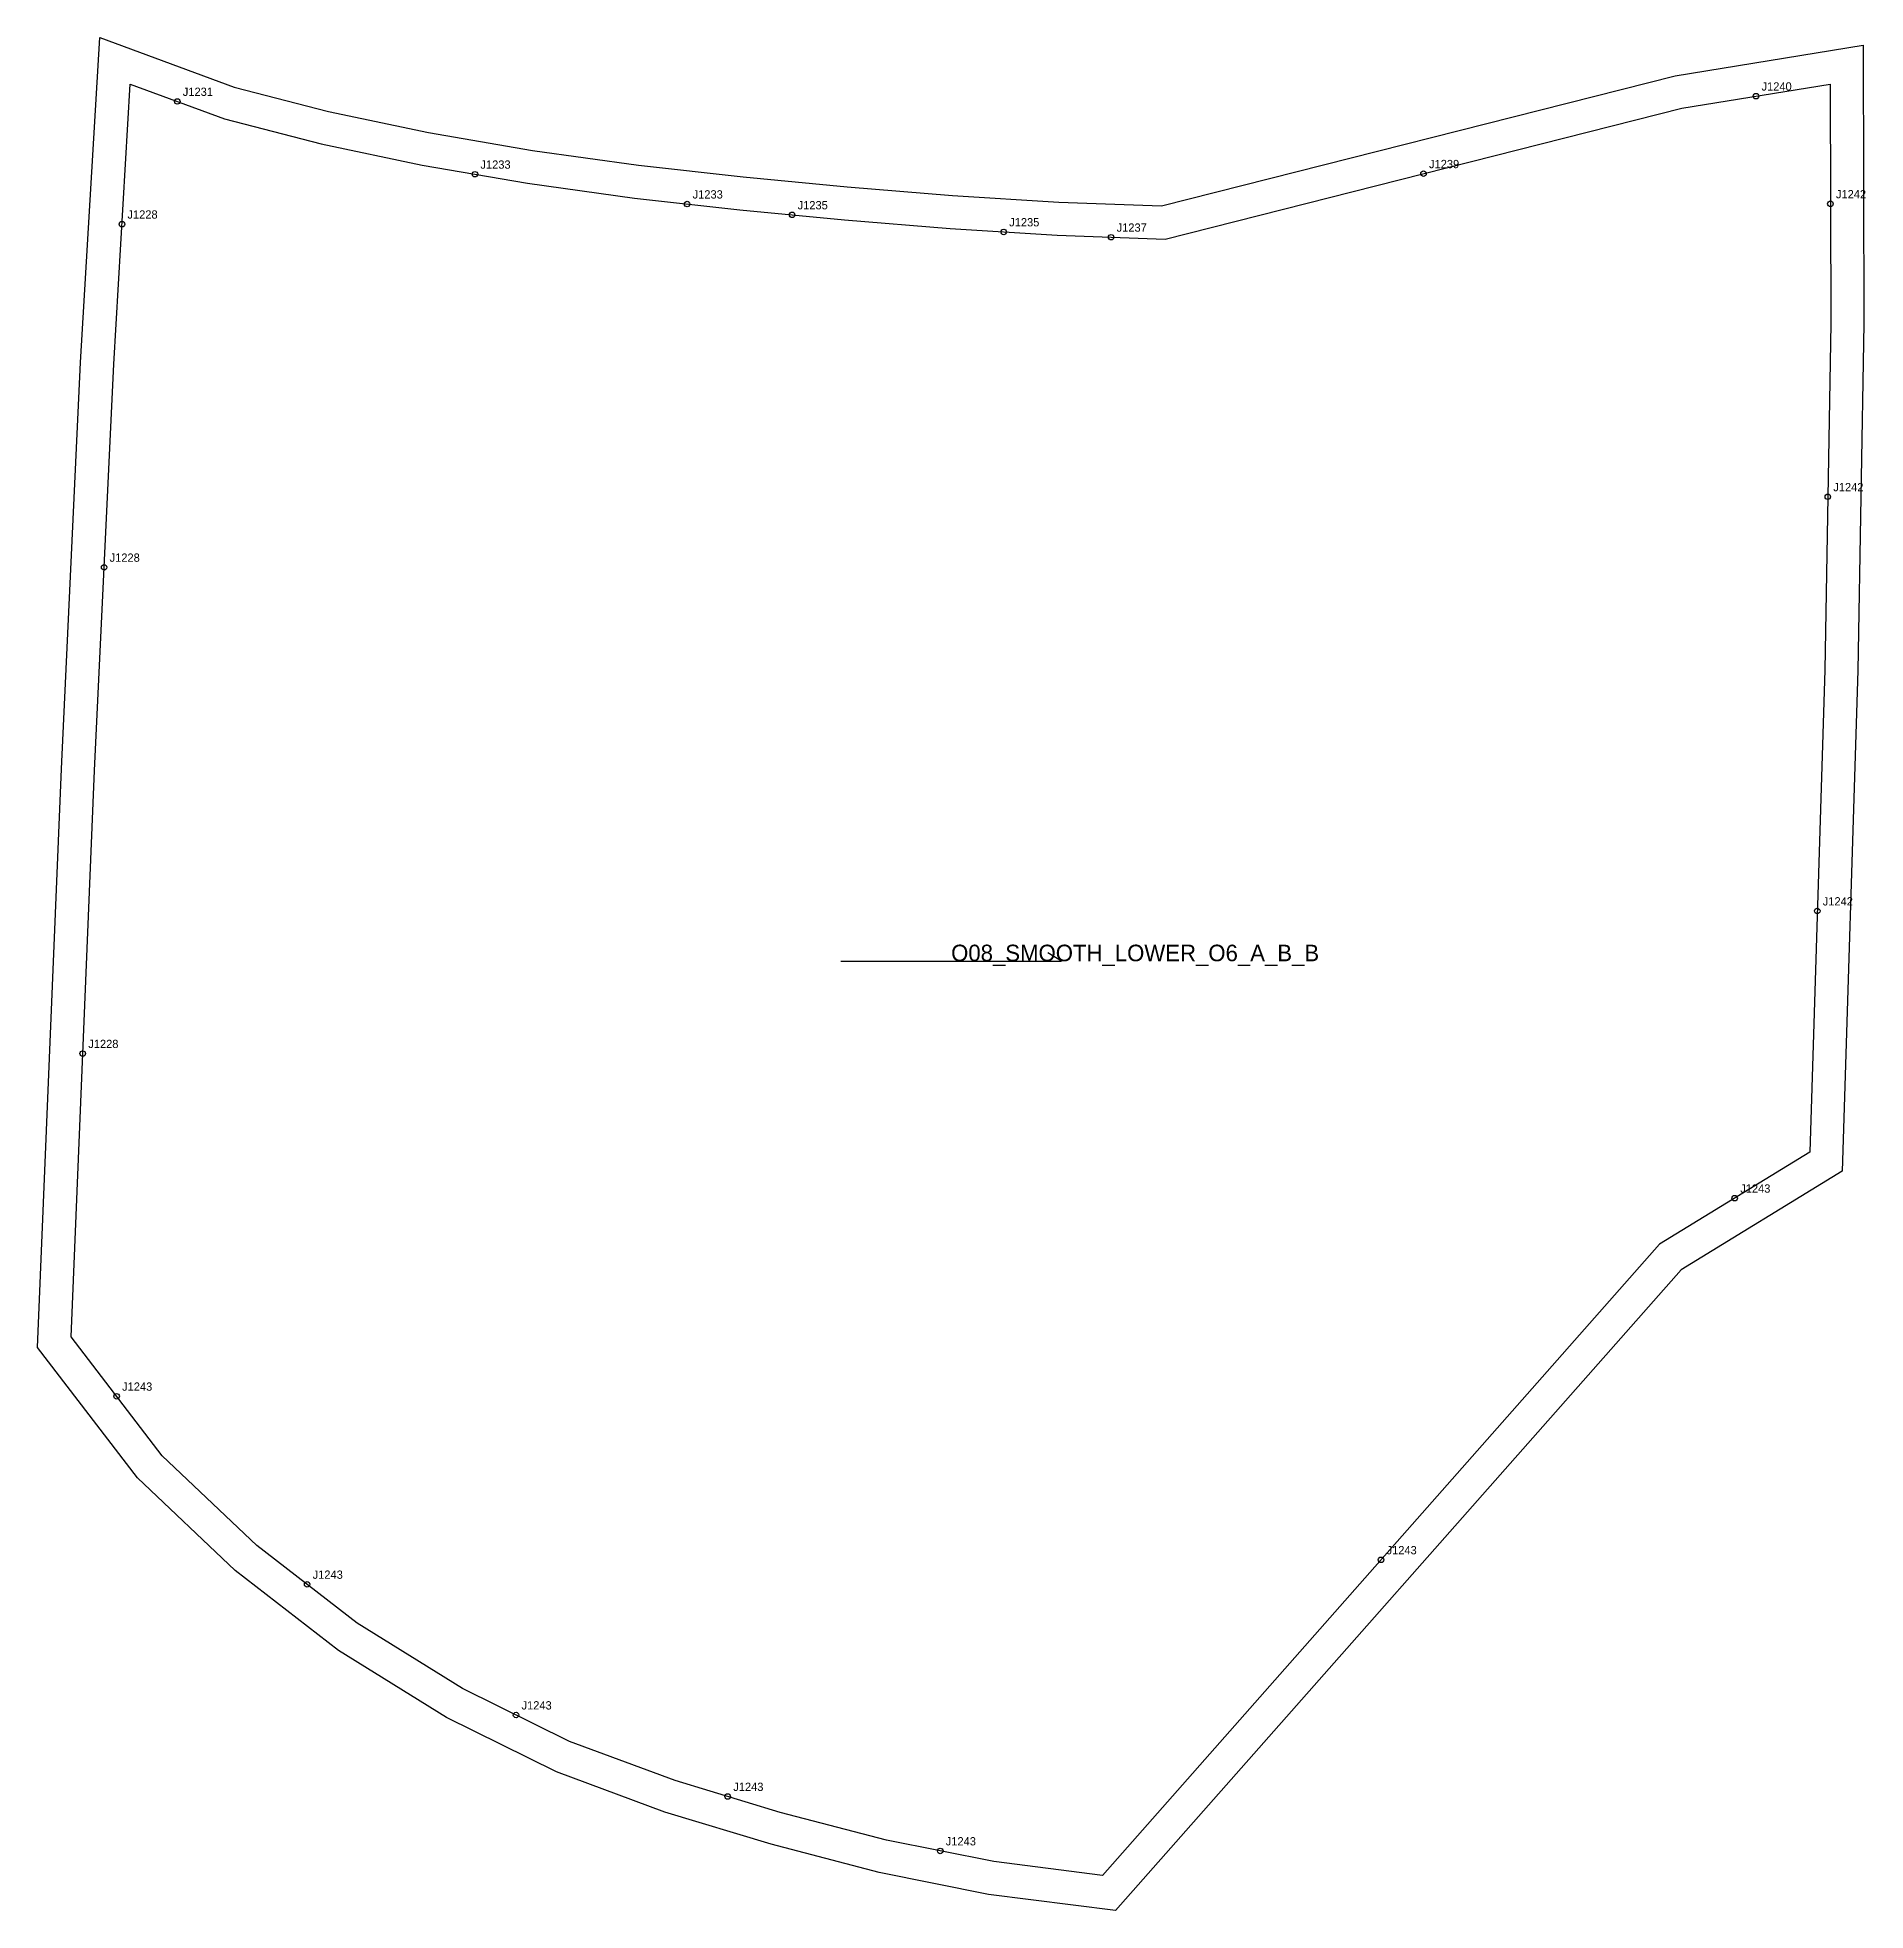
# Model space of a CAD drawing. Header units: millimetres. Extents: x -34 to 629, y -662 to 17.
import ezdxf

# ---------------------------------------------------------------- set-up
doc = ezdxf.new("R2010")
doc.units = ezdxf.units.MM
for name, color, linetype in [('CUT', 1, 'Continuous'), ('GRAIN', 3, 'Continuous'), ('LABEL', 7, 'Continuous'), ('NOTCH', 2, 'Continuous'), ('SEW', 5, 'Continuous')]:
    doc.layers.add(name, color=color, linetype=linetype)

msp = doc.modelspace()

# ---------------------------------------------------------------- linework, layer by layer
at = {"layer": 'CUT'}
msp.add_lwpolyline([(-11.03, 16.87), (37.75, -1.15), (71.9, -9.98), (108.1, -17.61), (145.83, -24.09), (184.19, -29.43), (222.11, -33.66), (259.83, -37.23), (297.98, -40.36), (336.45, -42.79), (373.67, -44.15), (559.77, 3), (627.82, 14.11), (628.13, -86.88), (625.95, -212.47), (620.3, -393.71), (561.93, -429.52), (357.04, -661.57), (311.04, -655.72), (271.33, -647.8), (232.25, -637.56), (193.66, -625.89), (154.44, -611.33), (114.57, -591.7), (75.45, -567.36), (38.11, -538.46), (2.64, -504.9), (-33.58, -457.59), (-24.92, -248.06), (-17.92, -100.86), (-11.03, 16.87)], close=True, dxfattribs=at)
at = {"layer": 'GRAIN'}
for p, q in [((257.44, -317.73), (337.44, -317.73)), ((337.44, -317.73), (332.44, -314.73))]:
    msp.add_line(p, q, dxfattribs=at)
at = {"layer": 'NOTCH'}
for centre in [(17.08, -6.31), (589.04, -4.38), (124.91, -32.67), (468.58, -32.48), (201.79, -43.47), (239.83, -47.39), (616, -43.4), (-2.97, -50.75), (316.48, -53.56), (355.4, -55.49), (615.04, -149.49), (-9.43, -175.04), (611.23, -299.53), (-17.17, -351.17), (581.32, -403.55), (-4.91, -475.29), (453.19, -534.55), (64.12, -543.41), (139.8, -590.75), (216.5, -620.26), (293.5, -639.98)]:
    msp.add_circle(centre, 1, dxfattribs=at)
at = {"layer": 'SEW'}
msp.add_lwpolyline([(0, 0), (34.16, -12.62), (69.17, -21.66), (105.84, -29.4), (143.98, -35.95), (182.69, -41.34), (220.88, -45.59), (258.78, -49.18), (297.11, -52.33), (335.85, -54.78), (374.96, -56.2), (562.21, -8.76), (615.87, 0), (616.13, -86.8), (613.96, -212.18), (608.5, -386.87), (554.13, -420.23), (352.25, -648.86), (312.97, -643.86), (274.03, -636.1), (235.51, -626.01), (197.49, -614.51), (159.19, -600.29), (120.4, -581.2), (82.31, -557.49), (45.92, -529.34), (11.59, -496.84), (-21.41, -453.75), (-12.93, -248.59), (-5.94, -101.5)], close=True, dxfattribs=at)

# ---------------------------------------------------------------- texts
at = {"layer": 'LABEL'}
for s, height, p in [('J1240', 3, (591.04, -2.38)), ('J1231', 3, (19.08, -4.31)), ('J1233', 3, (126.91, -30.67)), ('J1239', 3, (470.58, -30.48)), ('J1233', 3, (203.79, -41.47)), ('J1242', 3, (618, -41.4)), ('J1228', 3, (-0.97, -48.75)), ('J1235', 3, (241.83, -45.39)), ('J1235', 3, (318.48, -51.56)), ('J1237', 3, (357.4, -53.49)), ('J1242', 3, (617.04, -147.49)), ('J1228', 3, (-7.43, -173.04)), ('J1242', 3, (613.23, -297.53)), ('O08_SMOOTH_LOWER_O6_A_B_B', 6, (297.44, -317.73)), ('J1228', 3, (-15.17, -349.17)), ('J1243', 3, (583.32, -401.55)), ('J1243', 3, (-2.91, -473.29)), ('J1243', 3, (455.19, -532.55)), ('J1243', 3, (66.12, -541.41)), ('J1243', 3, (141.8, -588.75)), ('J1243', 3, (218.5, -618.26)), ('J1243', 3, (295.5, -637.98))]:
    msp.add_text(s, height=height, dxfattribs=at).set_placement(p)

doc.saveas('drawing.dxf')
